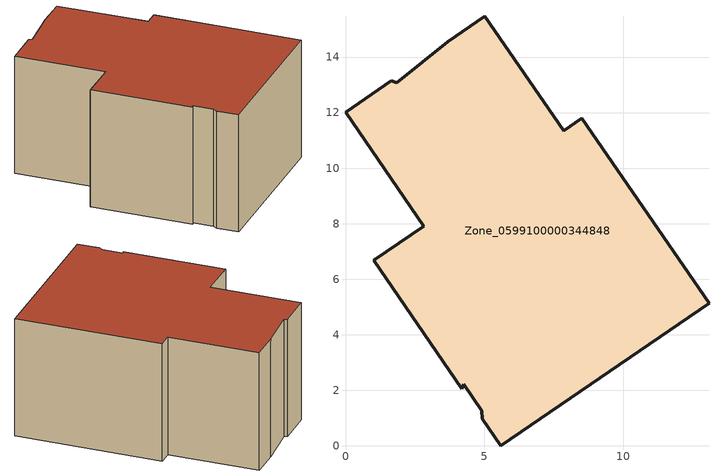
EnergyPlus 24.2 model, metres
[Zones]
Zone_0599100000344848
 floor ground (C_G): 3.67,14.54 5.02,15.47 7.86,11.35 8.51,11.8 13.09,5.14 5.6,0 4.92,0.98 4.9,1.27 4.27,2.21 4.18,2.06 1.01,6.68 2.82,7.91 0,12.02 1.65,13.15 1.85,13.08 z0
 wall outside (C_F): 5.6,0 13.09,5.14 8.51,11.8 7.86,11.35 5.02,15.47 3.67,14.54 1.85,13.08 1.65,13.15 0,12.02 2.82,7.91 1.01,6.68 4.18,2.06 4.27,2.21 4.9,1.27 4.92,0.98 5.6,0 z0:6.71
 roof outside (C_R): 2.82,7.91 1.01,6.68 4.18,2.06 4.27,2.21 4.9,1.27 4.92,0.98 5.6,0 13.09,5.14 8.51,11.8 7.86,11.35 5.02,15.47 3.67,14.54 1.85,13.08 1.65,13.15 0,12.02 z6.71
[BUILDING]
Pand.0599100000344848: North Axis=0; Terrain=City; Loads Convergence Tolerance Value=0.04; Temperature Convergence Tolerance Value=0.4; Solar Distribution=FullExterior; Maximum Number of Warmup Days=25; Minimum Number of Warmup Days=1
[Site:Location]
Rotterdam.The.Hague.AP_ZH_NLD Design_Conditions: Latitude=51.96; Longitude=4.45; Time Zone=1; Elevation=-4.5
[SITE:GROUNDTEMPERATURE:BUILDINGSURFACE]
18, 18, 18, 18, 18, 18, 18, 18, 18, 18, 18, 18
[MATERIAL] Thermal Absorptance=0.9; Solar Absorptance=0.7; Visible Absorptance=0.7
Name | Roughness | Thickness | Conductivity | Density | Specific Heat
G.D.1992-2005 | MediumSmooth | 0.15 | 0.06 | 540 | 1210
F.D.1992-2005 | Rough | 0.3 | 0.12 | 1920 | 840
R.D.1992-2005 | MediumRough | 0.2 | 0.08 | 1500 | 1000
[CONSTRUCTION]
C_G: G.D.1992-2005
C_F: F.D.1992-2005
C_R: R.D.1992-2005
[ZONE]
Zone_0599100000344848: Type=1; Multiplier=1; Ceiling Height=Autocalculate; Volume=Autocalculate; Floor Area=autocalculate; Part of Total Floor Area=Yes
[ZONEINFILTRATION:DESIGNFLOWRATE]
Infil_Zone_0599100000344848: Zone or ZoneList or Space or SpaceList=Zone_0599100000344848; Schedule=AlwaysOn; Design Flow Rate Calculation Method=Flow/Area; Flow Rate per Floor Area=0.0021; Constant Term Coefficient=1; Temperature Term Coefficient=0; Velocity Term Coefficient=0; Velocity Squared Term Coefficient=0
[HVACTEMPLATE:ZONE:IDEALLOADSAIRSYSTEM]
Zone_0599100000344848: Maximum Heating Supply Air Temperature=50; Minimum Cooling Supply Air Temperature=13; Maximum Heating Supply Air Humidity Ratio=0.0156; Minimum Cooling Supply Air Humidity Ratio=0.0077; Heating Limit=NoLimit; Cooling Limit=NoLimit; Dehumidification Control Type=ConstantSensibleHeatRatio; Cooling Sensible Heat Ratio=0.7; Dehumidification Setpoint=60; Humidification Control Type=None; Humidification Setpoint=30; Outdoor Air Method=None; Outdoor Air Flow Rate per Person=0.00944; Outdoor Air Flow Rate per Zone Floor Area=0; Outdoor Air Flow Rate per Zone=0; Demand Controlled Ventilation Type=None; Outdoor Air Economizer Type=NoEconomizer; Heat Recovery Type=None; Sensible Heat Recovery Effectiveness=0.7; Latent Heat Recovery Effectiveness=0.65
[ZONECONTROL:THERMOSTAT]
ThermostatControl_Zone_0599100000344848: Zone or ZoneList=Zone_0599100000344848; Control Type Schedule=DualSetpointControlType; Control 1=Thermostat_Zone_0599100000344848; Temperature Difference Between Cutout And Setpoint=0
[THERMOSTATSETPOINT:DUALSETPOINT]
Thermostat_Zone_0599100000344848: Heating Setpoint Temperature Schedule=HeatingSetpoint_Zone_0599100000344848; Cooling Setpoint Temperature Schedule=CoolingSetpoint_Zone_0599100000344848
[SCHEDULE:COMPACT]
HeatingSetpoint_Zone_0599100000344848: Through: 12/31, For: AllDays, Until: 24:00, 21
CoolingSetpoint_Zone_0599100000344848: Through: 12/31, For: AllDays, Until: 24:00, 24
DualSetpointControlType: Through: 12/31, For: AllDays, Until: 24:00, 4
AlwaysOn: Through: 12/31, For: AllDays, Until: 24:00, 1
